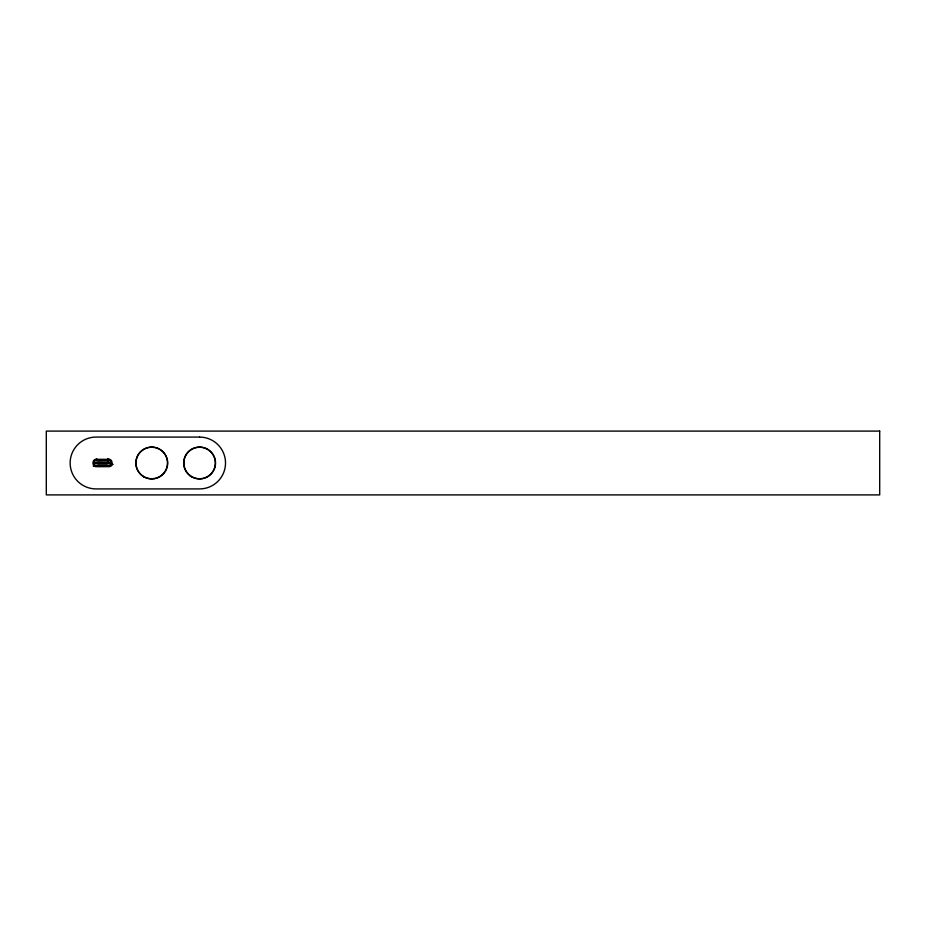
<?xml version="1.0" encoding="UTF-8"?>
<svg xmlns="http://www.w3.org/2000/svg" width="926" height="926" viewBox="0 0 926 926"><rect width="100%" height="100%" fill="white"/><g stroke="black" fill="none" stroke-linecap="round" stroke-linejoin="round"><path stroke-width="1.39" d="M110.842 464.134L110.715 464.759M111.768 465.084L111.988 464.979M100.633 459.794L100.436 460.396M97.843 463.695L107.219 463.695M98.249 466.195L100.633 466.195M106.826 459.794L106.617 460.396M107.022 463.498L107.219 462.294M104.43 466.195L106.826 466.195M107.995 460.592L108.585 458.601M97.843 462.294L107.022 462.502M110.333 464.377L113.157 464.377M93.294 466.172L110.31 466.172M96.072 459.308L109.453 459.354A2.998 2.998 0 0 1 111.872 461.785L111.872 464.215A2.998 2.998 0 0 1 109.453 466.646L96.072 466.681A2.986 2.986 0 0 1 93.283 464.713A6.968 6.968 0 0 1 93.098 462.282A2.986 2.986 0 0 1 96.072 459.308M104.43 459.794L104.626 460.396M98.249 459.794L98.445 460.396M111.444 465.604L111.444 462.294A2.489 2.489 0 0 0 108.955 459.794L96.119 459.794A2.489 2.489 0 0 0 93.619 462.294L93.619 463.706A2.489 2.489 0 0 0 96.119 466.195M110.842 465.604L110.842 462.294A1.898 1.898 0 0 0 108.955 460.396L96.119 460.396A1.898 1.898 0 0 0 94.221 462.294L94.221 466.125M107.995 458.601L107.995 460.998M106.455 465.604L106.455 466.195M98.607 465.604L98.607 466.195M98.052 462.502L98.052 463.498M96.628 458.601L96.628 460.592M94.221 463.706A1.898 1.898 0 0 0 96.119 465.604L108.955 465.604A1.898 1.898 0 0 0 110.842 463.706M111.444 463.706A2.489 2.489 0 0 1 108.955 466.195M879.7 431.099L46.3 431.099L46.3 494.901L879.7 494.901L879.7 431.099M199.599 437.084L96.072 437.072A25.916 25.916 0 0 0 70.144 463A25.916 25.916 0 0 0 96.072 488.916L199.599 488.916A25.916 25.916 0 0 0 225.516 463A25.916 25.916 0 0 0 199.599 437.084M108.955 460.095L96.119 460.095A2.188 2.188 0 0 0 93.92 462.294L93.92 463.706A2.188 2.188 0 0 0 96.119 465.894L108.955 465.894A2.188 2.188 0 0 0 111.143 463.706L111.143 462.294A2.188 2.188 0 0 0 108.955 460.095M109.013 462.294L96.049 462.294L96.049 463.695L109.013 463.695L109.013 462.294M99.047 462.792L95.853 463.197L99.047 462.792M109.21 462.792L106.027 463.197L109.21 462.792M191.728 476.635A15.754 15.754 0 0 0 215.353 463A15.754 15.754 0 0 0 191.728 449.353A15.754 15.754 0 0 0 191.728 476.635M143.877 476.635A15.754 15.754 0 0 0 167.502 463A15.754 15.754 0 0 0 143.877 449.353A15.754 15.754 0 0 0 143.877 476.635M143.773 476.809A15.95 15.95 0 0 0 167.699 463A15.95 15.95 0 0 0 143.773 449.179A15.95 15.95 0 0 0 143.773 476.809M189.888 475.651A15.95 15.95 0 0 0 215.411 465.084A15.95 15.95 0 0 0 193.499 448.265A15.95 15.95 0 0 0 189.888 475.651"/></g></svg>
